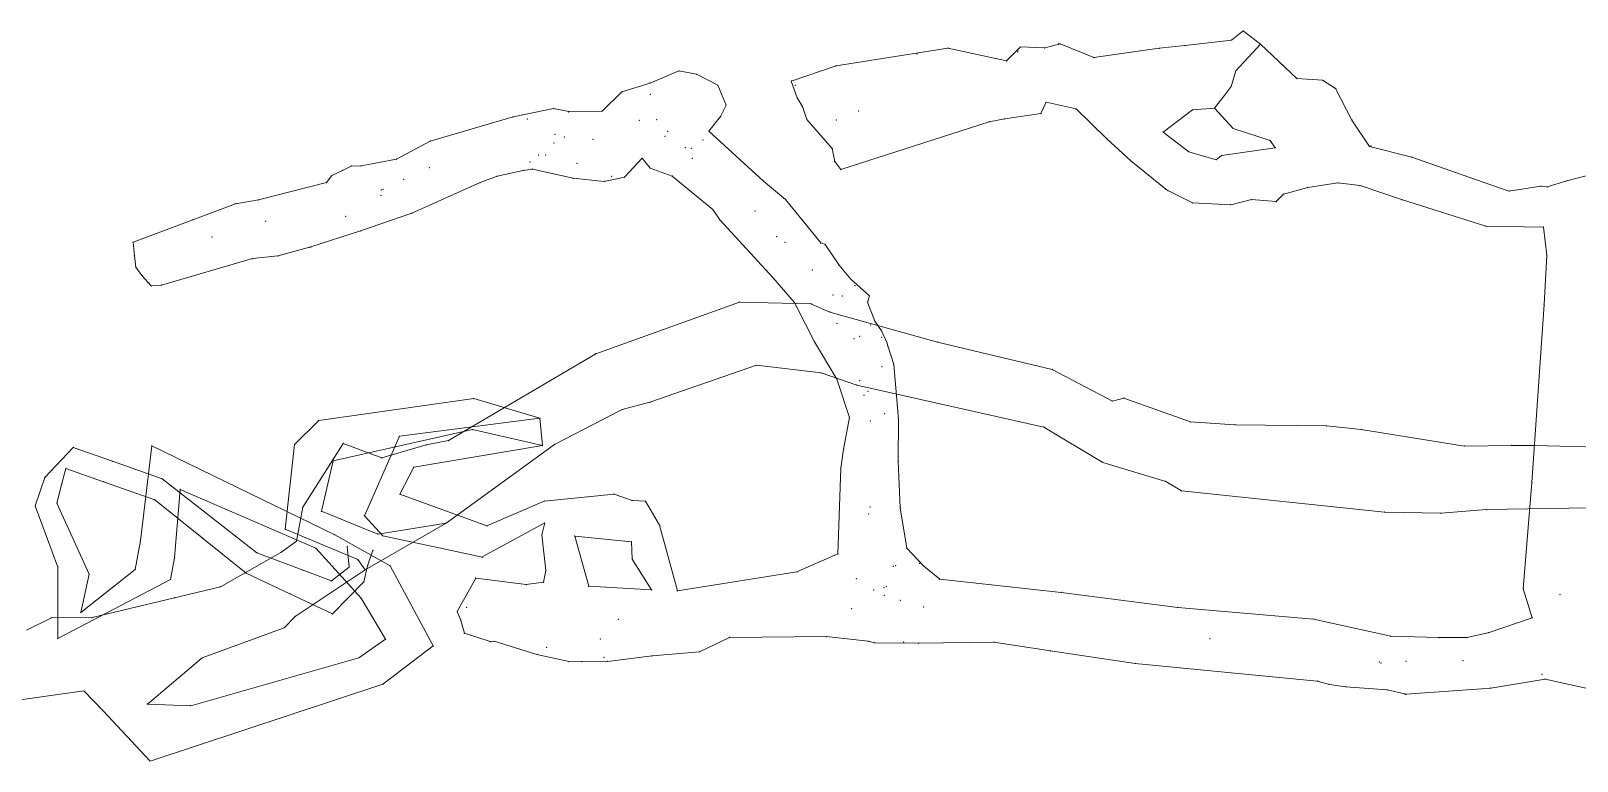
# Model space of a CAD drawing. Header units: millimetres. Extents: x 516689 to 517365, y 4400055 to 4400539.
# Drawn here: x 516768.2 to 516847.4, y 4400473.7 to 4400511 of the extents above; entities that cross this region are included whole.
import ezdxf

# ---------------------------------------------------------------- set-up
doc = ezdxf.new("R2010")
doc.units = ezdxf.units.MM
for name, color, linetype, lineweight in [('415', 172, 'Continuous', 0), ('BATI_2PN', 40, 'Continuous', 0), ('FERE_SN', 3, 'Continuous', 0), ('GAL_370', 18, 'Continuous', 0)]:
    doc.layers.add(name, color=color, linetype=linetype, lineweight=lineweight)

msp = doc.modelspace()

# ---------------------------------------------------------------- linework, layer by layer
at = {"layer": '415', "lineweight": 0}
for p, q in [((516797.146, 4400494.502, 415.7), (516804.498, 4400497.148, 415.7)), ((516804.498, 4400497.148, 415.7), (516808.154, 4400497.057, 415.7)), ((516808.154, 4400497.057, 415.7), (516809.129, 4400496.634, 415.7)), ((516809.129, 4400496.634, 415.7), (516814.639, 4400495.101, 415.7)), ((516814.639, 4400495.101, 415.7), (516820.507, 4400493.702, 415.6)), ((516789.61, 4400490.061, 416), (516797.146, 4400494.502, 415.7)), ((516805.363, 4400493.91, 415.7), (516799.915, 4400492.024, 415.7)), ((516808.676, 4400493.525, 415.7), (516805.363, 4400493.91, 415.7)), ((516810.502, 4400492.899, 415.7), (516808.676, 4400493.525, 415.7)), ((516820.507, 4400493.702, 415.6), (516823.585, 4400492.08, 415.6)), ((516820.081, 4400490.751, 415.6), (516810.502, 4400492.899, 415.7)), ((516798.499, 4400491.65, 415.7), (516795.038, 4400489.868, 415.7)), ((516799.915, 4400492.024, 415.7), (516798.499, 4400491.65, 415.7)), ((516823.585, 4400492.08, 415.6), (516824.176, 4400492.237, 415.6)), ((516824.176, 4400492.237, 415.6), (516827.578, 4400491.011, 415.6)), ((516823.092, 4400488.944, 415.6), (516820.081, 4400490.751, 415.6)), ((516827.578, 4400491.011, 415.6), (516829.861, 4400490.869, 415.6)), ((516829.861, 4400490.869, 415.6), (516834.561, 4400490.811, 415.6)), ((516834.561, 4400490.811, 415.6), (516836.319, 4400490.631, 415.6)), ((516788.462, 4400489.836, 416), (516789.61, 4400490.061, 416)), ((516836.319, 4400490.631, 415.6), (516841.602, 4400489.775, 415.6)), ((516782.145, 4400486.653, 416), (516784.218, 4400489.913, 416)), ((516784.218, 4400489.913, 416), (516786.193, 4400489.173, 416)), ((516786.193, 4400489.173, 416), (516788.462, 4400489.836, 416)), ((516795.038, 4400489.868, 415.7), (516789.485, 4400485.837, 416)), ((516841.602, 4400489.775, 415.6), (516844.013, 4400489.811, 415.6)), ((516844.013, 4400489.811, 415.6), (516845.199, 4400489.81, 415.6)), ((516845.199, 4400489.81, 415.6), (516853.851, 4400489.575, 415.4)), ((516826.319, 4400487.972, 415.6), (516823.092, 4400488.944, 415.6)), ((516827.115, 4400487.481, 415.6), (516826.319, 4400487.972, 415.6)), ((516837.512, 4400486.405, 415.6), (516827.115, 4400487.481, 415.6)), ((516781.823, 4400484.91, 416), (516782.145, 4400486.653, 416)), ((516840.409, 4400486.34, 415.6), (516837.512, 4400486.405, 415.6)), ((516842.729, 4400486.529, 415.6), (516840.409, 4400486.34, 415.6)), ((516850.954, 4400486.68, 415.4), (516842.729, 4400486.529, 415.6)), ((516789.485, 4400485.837, 416), (516785.338, 4400483.446, 416)), ((516781.028, 4400484.34, 416), (516781.823, 4400484.91, 416)), ((516777.933, 4400482.583, 416), (516781.028, 4400484.34, 416)), ((516785.338, 4400483.446, 416), (516781.76, 4400481.065, 416)), ((516771.369, 4400481.002, 416), (516775.588, 4400482.018, 416)), ((516775.588, 4400482.018, 416), (516777.933, 4400482.583, 416)), ((516769.287, 4400480.997, 416), (516768.012, 4400480.356, 416.3)), ((516769.287, 4400480.997, 416), (516771.369, 4400481.002, 416)), ((516781.204, 4400480.488, 416), (516776.998, 4400478.938, 416)), ((516781.76, 4400481.065, 416), (516781.204, 4400480.488, 416)), ((516767.207, 4400476.729, 416.3), (516770.944, 4400477.256, 416))]:
    msp.add_line(p, q, dxfattribs=at)
for p in [(516804.498, 4400497.148, 415.7), (516808.154, 4400497.057, 415.7), (516809.129, 4400496.634, 415.7), (516814.639, 4400495.101, 415.7), (516797.146, 4400494.502, 415.7), (516805.363, 4400493.91, 415.7), (516808.676, 4400493.525, 415.7), (516820.507, 4400493.702, 415.6), (516810.502, 4400492.899, 415.7), (516798.499, 4400491.65, 415.7), (516799.915, 4400492.024, 415.7), (516823.585, 4400492.08, 415.6), (516824.176, 4400492.237, 415.6), (516820.081, 4400490.751, 415.6), (516827.578, 4400491.011, 415.6), (516829.861, 4400490.869, 415.6), (516834.561, 4400490.811, 415.6), (516789.61, 4400490.061, 416), (516836.319, 4400490.631, 415.6), (516784.218, 4400489.913, 416), (516786.193, 4400489.173, 416), (516788.462, 4400489.836, 416), (516795.038, 4400489.868, 415.7), (516841.602, 4400489.775, 415.6), (516844.013, 4400489.811, 415.6), (516845.199, 4400489.81, 415.6), (516823.092, 4400488.944, 415.6), (516826.319, 4400487.972, 415.6), (516827.115, 4400487.481, 415.6), (516782.145, 4400486.653, 416), (516837.512, 4400486.405, 415.6), (516840.409, 4400486.34, 415.6), (516842.729, 4400486.529, 415.6), (516789.485, 4400485.837, 416), (516781.823, 4400484.91, 416), (516781.028, 4400484.34, 416), (516785.338, 4400483.446, 416), (516775.588, 4400482.018, 416), (516777.933, 4400482.583, 416), (516769.287, 4400480.997, 416), (516771.369, 4400481.002, 416), (516781.204, 4400480.488, 416), (516781.76, 4400481.065, 416), (516776.998, 4400478.938, 416), (516770.944, 4400477.256, 416)]:
    msp.add_point(p, dxfattribs=at)
at = {"layer": 'BATI_2PN', "lineweight": 0}
for p, q in [((516827.305, 4400510.264, 378), (516829.682, 4400510.553, 378)), ((516829.682, 4400510.553, 378), (516830.287, 4400511.017, 378)), ((516830.287, 4400511.017, 378), (516831.161, 4400510.345, 378)), ((516809.45, 4400509.232, 378), (516815.167, 4400510.139, 378)), ((516815.167, 4400510.139, 378), (516818.169, 4400509.482, 378)), ((516818.169, 4400509.482, 378), (516818.879, 4400510.199, 378)), ((516818.879, 4400510.199, 378), (516820.126, 4400510.146, 378)), ((516820.126, 4400510.146, 378), (516820.911, 4400510.353, 378)), ((516820.911, 4400510.353, 378), (516822.644, 4400509.657, 378)), ((516822.644, 4400509.657, 378), (516825.983, 4400510.135, 378)), ((516825.983, 4400510.135, 378), (516827.305, 4400510.264, 378)), ((516831.161, 4400510.345, 378), (516829.905, 4400508.984, 378)), ((516831.161, 4400510.345, 378), (516833.031, 4400508.583, 378)), ((516807.153, 4400508.449, 378), (516809.45, 4400509.232, 378)), ((516829.905, 4400508.984, 378), (516829.659, 4400508.171, 378)), ((516807.457, 4400507.594, 378), (516807.153, 4400508.449, 378)), ((516829.659, 4400508.171, 378), (516829.301, 4400507.69, 378)), ((516833.031, 4400508.583, 378), (516834.345, 4400508.492, 378)), ((516834.345, 4400508.492, 378), (516835.012, 4400508.073, 378)), ((516807.719, 4400507.148, 378), (516807.457, 4400507.594, 378)), ((516820.19, 4400507.369, 378), (516819.925, 4400506.789, 378)), ((516821.725, 4400507.027, 378), (516820.19, 4400507.369, 378)), ((516829.301, 4400507.69, 378), (516828.807, 4400507.059, 378)), ((516835.012, 4400508.073, 378), (516835.847, 4400506.453, 378)), ((516807.953, 4400506.478, 378), (516807.719, 4400507.148, 378)), ((516819.925, 4400506.789, 378), (516818.081, 4400506.516, 378)), ((516823.309, 4400505.498, 378), (516821.725, 4400507.027, 378)), ((516827.688, 4400506.973, 378), (516826.178, 4400505.84, 378)), ((516828.807, 4400507.059, 378), (516827.688, 4400506.973, 378)), ((516829.763, 4400506.033, 378), (516828.807, 4400507.059, 378)), ((516809.252, 4400505.008, 378), (516807.953, 4400506.478, 378)), ((516817.286, 4400506.373, 378), (516809.696, 4400503.923, 378)), ((516818.081, 4400506.516, 378), (516817.286, 4400506.373, 378)), ((516826.178, 4400505.84, 378), (516827.49, 4400504.835, 378)), ((516831.661, 4400505.41, 378), (516829.763, 4400506.033, 378)), ((516835.847, 4400506.453, 378), (516836.737, 4400505.109, 378)), ((516809.379, 4400504.333, 378), (516809.252, 4400505.008, 378)), ((516824.527, 4400504.372, 378), (516823.309, 4400505.498, 378)), ((516829.172, 4400504.65, 378), (516831.923, 4400505.045, 378)), ((516831.923, 4400505.045, 378), (516831.661, 4400505.41, 378)), ((516836.737, 4400505.109, 378), (516838.917, 4400504.552, 378)), ((516809.696, 4400503.923, 378), (516809.379, 4400504.333, 378)), ((516826.313, 4400502.922, 378), (516824.527, 4400504.372, 378)), ((516827.49, 4400504.835, 378), (516828.904, 4400504.426, 378)), ((516828.904, 4400504.426, 378), (516829.172, 4400504.65, 378)), ((516838.917, 4400504.552, 378), (516843.881, 4400502.826, 378)), ((516846.851, 4400503.353, 378), (516848.229, 4400503.7, 378)), ((516826.432, 4400502.846, 378), (516826.313, 4400502.922, 378)), ((516827.687, 4400502.221, 378), (516826.432, 4400502.846, 378)), ((516832.342, 4400502.669, 378), (516831.971, 4400502.288, 378)), ((516833.581, 4400503.01, 378), (516832.342, 4400502.669, 378)), ((516835.132, 4400503.238, 378), (516833.581, 4400503.01, 378)), ((516836.259, 4400503.105, 378), (516835.132, 4400503.238, 378)), ((516838.389, 4400502.39, 378), (516836.259, 4400503.105, 378)), ((516843.881, 4400502.826, 378), (516845.516, 4400503.079, 378)), ((516845.516, 4400503.079, 378), (516845.846, 4400503.036, 378)), ((516845.846, 4400503.036, 378), (516846.851, 4400503.353, 378)), ((516829.645, 4400502.129, 378), (516827.687, 4400502.221, 378)), ((516830.705, 4400502.388, 378), (516829.645, 4400502.129, 378)), ((516831.971, 4400502.288, 378), (516830.705, 4400502.388, 378)), ((516842.706, 4400501.021, 378), (516838.389, 4400502.39, 378)), ((516845.648, 4400500.982, 378), (516842.706, 4400501.021, 378)), ((516845.814, 4400499.545, 377.644), (516845.648, 4400500.982, 378)), ((516845.677, 4400497.029, 376.056), (516845.814, 4400499.545, 377.644)), ((516845.06, 4400487.923, 374.197), (516845.677, 4400497.029, 376.056)), ((516845.06, 4400487.923, 374.197), (516844.613, 4400482.484, 372.37))]:
    msp.add_line(p, q, dxfattribs=at)
for p in [(516829.682, 4400510.553, 378), (516830.287, 4400511.017, 378), (516813.583, 4400509.844, 378), (516815.167, 4400510.139, 378), (516818.742, 4400509.956, 378), (516818.753, 4400510.039, 378), (516818.879, 4400510.199, 378), (516820.126, 4400510.146, 378), (516820.828, 4400510.365, 378), (516820.911, 4400510.353, 378), (516825.983, 4400510.135, 378), (516827.305, 4400510.264, 378), (516831.161, 4400510.345, 378), (516809.45, 4400509.232, 378), (516818.169, 4400509.482, 378), (516822.644, 4400509.657, 378), (516829.905, 4400508.984, 378), (516807.153, 4400508.449, 378), (516807.355, 4400508.235, 378), (516829.659, 4400508.171, 378), (516833.031, 4400508.583, 378), (516834.345, 4400508.492, 378), (516807.457, 4400507.594, 378), (516820.19, 4400507.369, 378), (516829.301, 4400507.69, 378), (516835.012, 4400508.073, 378), (516807.719, 4400507.148, 378), (516810.593, 4400506.926, 378), (516819.925, 4400506.789, 378), (516821.725, 4400507.027, 378), (516827.688, 4400506.973, 378), (516828.807, 4400507.059, 378), (516807.953, 4400506.478, 378), (516809.465, 4400506.465, 378), (516817.286, 4400506.373, 378), (516818.081, 4400506.516, 378), (516826.178, 4400505.84, 378), (516829.763, 4400506.033, 378), (516835.847, 4400506.453, 378), (516809.252, 4400505.008, 378), (516823.309, 4400505.498, 378), (516831.661, 4400505.41, 378), (516831.923, 4400505.045, 378), (516836.737, 4400505.109, 378), (516836.826, 4400505.125, 378), (516809.379, 4400504.333, 378), (516824.527, 4400504.372, 378), (516827.49, 4400504.835, 378), (516828.904, 4400504.426, 378), (516829.172, 4400504.65, 378), (516838.917, 4400504.552, 378), (516809.696, 4400503.923, 378), (516826.313, 4400502.922, 378), (516826.432, 4400502.846, 378), (516832.342, 4400502.669, 378), (516833.581, 4400503.01, 378), (516835.132, 4400503.238, 378), (516836.259, 4400503.105, 378), (516843.881, 4400502.826, 378), (516845.516, 4400503.079, 378), (516845.846, 4400503.036, 378), (516846.851, 4400503.353, 378), (516827.687, 4400502.221, 378), (516829.645, 4400502.129, 378), (516830.705, 4400502.388, 378), (516831.971, 4400502.288, 378), (516838.389, 4400502.39, 378), (516842.706, 4400501.021, 378), (516845.648, 4400500.982, 378), (516845.814, 4400499.545, 377.644), (516845.677, 4400497.029, 376.056), (516845.06, 4400487.923, 374.197)]:
    msp.add_point(p, dxfattribs=at)
at = {"layer": 'FERE_SN', "lineweight": 0}
for p, q in [((516790.903, 4400492.213, 398.25), (516782.964, 4400491.094, 406)), ((516794.287, 4400491.201, 396.3), (516790.903, 4400492.213, 398.25)), ((516782.964, 4400491.094, 406), (516781.73, 4400489.859, 406)), ((516787.096, 4400490.282, 390.6), (516794.287, 4400491.201, 396.3)), ((516794.417, 4400489.807, 396.3), (516794.287, 4400491.201, 396.3)), ((516783.709, 4400489.032, 406), (516790.836, 4400490.625, 398.25)), ((516785.305, 4400486.219, 388.3), (516787.096, 4400490.282, 390.6)), ((516790.836, 4400490.625, 398.25), (516794.417, 4400489.807, 396.3)), ((516768.945, 4400488.176, 472), (516770.406, 4400489.711, 475)), ((516770.406, 4400489.711, 475), (516772.409, 4400489.005, 480)), ((516773.837, 4400484.938, 455), (516774.42, 4400489.79, 452.33)), ((516783.785, 4400485.244, 442.8), (516774.42, 4400489.79, 452.33)), ((516781.73, 4400489.859, 406), (516781.255, 4400485.525, 411.52)), ((516794.417, 4400489.807, 396.3), (516787.832, 4400488.698, 390.6)), ((516769.825, 4400487.858, 472), (516770.027, 4400488.636, 475)), ((516770.027, 4400488.636, 475), (516771.959, 4400487.955, 480)), ((516772.409, 4400489.005, 480), (516774.951, 4400488.108, 485)), ((516783.1, 4400486.445, 411.52), (516783.709, 4400489.032, 406)), ((516787.832, 4400488.698, 390.6), (516787.125, 4400487.311, 388.3)), ((516768.46, 4400486.726, 468), (516768.945, 4400488.176, 472)), ((516769.565, 4400486.854, 468), (516769.825, 4400487.858, 472)), ((516771.959, 4400487.955, 480), (516774.572, 4400487.033, 485)), ((516774.951, 4400488.108, 485), (516777.833, 4400485.855, 490)), ((516775.874, 4400487.562, 452.33), (516775.588, 4400484.059, 455)), ((516782.817, 4400484.553, 442.8), (516775.874, 4400487.562, 452.33)), ((516771.211, 4400483.23, 466), (516769.565, 4400486.854, 468)), ((516774.572, 4400487.033, 485), (516777.004, 4400485.086, 490)), ((516791.573, 4400485.691, 383.18), (516787.125, 4400487.311, 388.3)), ((516791.573, 4400485.691, 383.18), (516794.506, 4400486.966, 380.082)), ((516794.506, 4400486.966, 380.082), (516798.082, 4400487.322, 380.217)), ((516798.082, 4400487.322, 380.217), (516799.004, 4400486.995, 379.604)), ((516799.004, 4400486.995, 379.604), (516799.682, 4400486.955, 378.712)), ((516799.682, 4400486.955, 378.712), (516800.408, 4400485.73, 377.345)), ((516769.619, 4400483.587, 466), (516768.46, 4400486.726, 468)), ((516785.983, 4400485.273, 415), (516783.1, 4400486.445, 411.52)), ((516786.247, 4400485.181, 388.3), (516785.305, 4400486.219, 388.3)), ((516777.833, 4400485.855, 490), (516779.799, 4400484.318, 493)), ((516781.255, 4400485.525, 411.52), (516784.965, 4400483.975, 415)), ((516786.619, 4400483.654, 440), (516783.785, 4400485.244, 442.8)), ((516785.983, 4400485.273, 415), (516789.485, 4400485.837, 416)), ((516791.349, 4400484.096, 383.18), (516786.247, 4400485.181, 388.3)), ((516794.53, 4400485.849, 378.606), (516791.369, 4400484.131, 383.582)), ((516794.391, 4400485.244, 377.886), (516794.53, 4400485.849, 378.606)), ((516794.597, 4400483.418, 376.337), (516794.391, 4400485.244, 377.886)), ((516773.575, 4400483.468, 457), (516773.837, 4400484.938, 455)), ((516777.004, 4400485.086, 490), (516779.26, 4400483.28, 493)), ((516785.132, 4400481.996, 440), (516782.817, 4400484.553, 442.8)), ((516784.517, 4400483.578, 501), (516784.424, 4400484.644, 502)), ((516785.464, 4400483.661, 502), (516785.739, 4400484.454, 502)), ((516798.969, 4400484.883, 378.151), (516796.07, 4400485.171, 377.625)), ((516796.787, 4400482.609, 372.5), (516796.07, 4400485.171, 377.625)), ((516799.016, 4400484.002, 376.517), (516798.969, 4400484.883, 378.151)), ((516775.588, 4400484.059, 455), (516775.384, 4400482.961, 457)), ((516779.799, 4400484.318, 493), (516782.123, 4400483.442, 496)), ((516784.965, 4400483.975, 415), (516785.338, 4400483.446, 416)), ((516785.279, 4400482.827, 501), (516785.464, 4400483.661, 502)), ((516788.831, 4400479.552, 436.13), (516786.619, 4400483.654, 440)), ((516769.613, 4400479.937, 461), (516769.619, 4400483.587, 466)), ((516775.384, 4400482.961, 457), (516769.613, 4400479.937, 461)), ((516770.788, 4400481.268, 461), (516773.575, 4400483.468, 457)), ((516771.211, 4400483.23, 466), (516770.788, 4400481.268, 461)), ((516779.26, 4400483.28, 493), (516781.493, 4400482.225, 496)), ((516782.123, 4400483.442, 496), (516783.618, 4400482.879, 500)), ((516783.618, 4400482.879, 500), (516784.517, 4400483.578, 501)), ((516783.671, 4400481.197, 500), (516785.279, 4400482.827, 501)), ((516793.585, 4400482.693, 372.5), (516794.475, 4400482.814, 372.5)), ((516794.475, 4400482.814, 372.5), (516794.597, 4400483.418, 376.337)), ((516781.493, 4400482.225, 496), (516783.671, 4400481.197, 500)), ((516786.388, 4400479.896, 436.13), (516785.132, 4400481.996, 440)), ((516785.026, 4400478.95, 434), (516786.388, 4400479.896, 436.13)), ((516774.202, 4400476.58, 418), (516776.998, 4400478.938, 416)), ((516776.415, 4400476.497, 421), (516785.026, 4400478.95, 434)), ((516786.25, 4400477.591, 434), (516788.831, 4400479.552, 436.13)), ((516786.25, 4400477.591, 434), (516774.334, 4400473.665, 421)), ((516771.937, 4400476.232, 418), (516770.944, 4400477.256, 416)), ((516774.202, 4400476.58, 418), (516776.415, 4400476.497, 421)), ((516774.334, 4400473.665, 421), (516771.937, 4400476.232, 418))]:
    msp.add_line(p, q, dxfattribs=at)
for p in [(516790.903, 4400492.213, 398.25), (516782.964, 4400491.094, 406), (516794.287, 4400491.201, 396.3), (516787.096, 4400490.282, 390.6), (516790.836, 4400490.625, 398.25), (516770.406, 4400489.711, 475), (516774.42, 4400489.79, 452.33), (516781.73, 4400489.859, 406), (516794.417, 4400489.807, 396.3), (516770.027, 4400488.636, 475), (516772.409, 4400489.005, 480), (516783.709, 4400489.032, 406), (516787.832, 4400488.698, 390.6), (516768.945, 4400488.176, 472), (516769.825, 4400487.858, 472), (516771.959, 4400487.955, 480), (516774.951, 4400488.108, 485), (516775.874, 4400487.562, 452.33), (516769.565, 4400486.854, 468), (516774.572, 4400487.033, 485), (516787.125, 4400487.311, 388.3), (516794.506, 4400486.966, 380.082), (516798.082, 4400487.322, 380.217), (516799.004, 4400486.995, 379.604), (516799.682, 4400486.955, 378.712), (516768.46, 4400486.726, 468), (516783.1, 4400486.445, 411.52), (516785.305, 4400486.219, 388.3), (516777.833, 4400485.855, 490), (516781.255, 4400485.525, 411.52), (516783.785, 4400485.244, 442.8), (516785.983, 4400485.273, 415), (516786.247, 4400485.181, 388.3), (516791.573, 4400485.691, 383.18), (516794.391, 4400485.244, 377.886), (516794.53, 4400485.849, 378.606), (516800.408, 4400485.73, 377.345), (516773.837, 4400484.938, 455), (516777.004, 4400485.086, 490), (516782.817, 4400484.553, 442.8), (516784.424, 4400484.644, 502), (516785.739, 4400484.454, 502), (516796.07, 4400485.171, 377.625), (516798.969, 4400484.883, 378.151), (516775.588, 4400484.059, 455), (516779.799, 4400484.318, 493), (516784.965, 4400483.975, 415), (516785.464, 4400483.661, 502), (516786.619, 4400483.654, 440), (516791.349, 4400484.096, 383.18), (516799.016, 4400484.002, 376.517), (516769.619, 4400483.587, 466), (516771.211, 4400483.23, 466), (516773.575, 4400483.468, 457), (516775.384, 4400482.961, 457), (516779.26, 4400483.28, 493), (516782.123, 4400483.442, 496), (516783.618, 4400482.879, 500), (516784.517, 4400483.578, 501), (516785.279, 4400482.827, 501), (516794.597, 4400483.418, 376.337), (516781.493, 4400482.225, 496), (516770.788, 4400481.268, 461), (516785.132, 4400481.996, 440), (516783.671, 4400481.197, 500), (516769.613, 4400479.937, 461), (516786.388, 4400479.896, 436.13), (516785.026, 4400478.95, 434), (516788.831, 4400479.552, 436.13), (516786.25, 4400477.591, 434), (516774.202, 4400476.58, 418), (516776.415, 4400476.497, 421), (516771.937, 4400476.232, 418), (516774.334, 4400473.665, 421)]:
    msp.add_point(p, dxfattribs=at)
at = {"layer": 'GAL_370', "lineweight": 0}
for p, q in [((516801.397, 4400508.975, 372.8), (516799.928, 4400508.345, 372.8)), ((516801.397, 4400508.975, 372.8), (516799.928, 4400508.345, 372.8)), ((516802.305, 4400508.798, 372.8), (516801.397, 4400508.975, 372.8)), ((516802.305, 4400508.798, 372.8), (516801.397, 4400508.975, 372.8)), ((516799.928, 4400508.345, 372.8), (516798.485, 4400507.897, 372.8)), ((516799.928, 4400508.345, 372.8), (516798.485, 4400507.897, 372.8)), ((516803.392, 4400508.24, 372.8), (516802.305, 4400508.798, 372.8)), ((516803.392, 4400508.24, 372.8), (516802.305, 4400508.798, 372.8)), ((516803.811, 4400507.221, 372.8), (516803.392, 4400508.24, 372.8)), ((516803.811, 4400507.221, 372.8), (516803.392, 4400508.24, 372.8)), ((516798.485, 4400507.897, 372.8), (516797.465, 4400506.915, 372.8)), ((516798.485, 4400507.897, 372.8), (516797.465, 4400506.915, 372.8)), ((516792.91, 4400506.617, 372.8), (516788.675, 4400505.385, 373.1)), ((516792.91, 4400506.617, 372.8), (516788.675, 4400505.385, 373.1)), ((516794.988, 4400507.042, 372.8), (516792.91, 4400506.617, 372.8)), ((516794.988, 4400507.042, 372.8), (516792.91, 4400506.617, 372.8)), ((516795.763, 4400506.892, 372.8), (516794.988, 4400507.042, 372.8)), ((516795.763, 4400506.892, 372.8), (516794.988, 4400507.042, 372.8)), ((516797.465, 4400506.915, 372.8), (516795.763, 4400506.892, 372.8)), ((516797.465, 4400506.915, 372.8), (516795.763, 4400506.892, 372.8)), ((516802.934, 4400505.892, 372.8), (516803.535, 4400506.634, 372.8)), ((516802.934, 4400505.892, 372.8), (516803.535, 4400506.634, 372.8)), ((516803.535, 4400506.634, 372.8), (516803.811, 4400507.221, 372.8)), ((516803.535, 4400506.634, 372.8), (516803.811, 4400507.221, 372.8)), ((516805.738, 4400503.336, 372.8), (516802.934, 4400505.892, 372.8)), ((516805.738, 4400503.336, 372.8), (516802.934, 4400505.892, 372.8)), ((516788.675, 4400505.385, 373.1), (516786.938, 4400504.45, 373.1)), ((516788.675, 4400505.385, 373.1), (516786.938, 4400504.45, 373.1)), ((516786.938, 4400504.45, 373.1), (516785.138, 4400504.114, 373.1)), ((516786.938, 4400504.45, 373.1), (516785.138, 4400504.114, 373.1)), ((516798.612, 4400503.533, 372.8), (516799.517, 4400504.503, 372.8)), ((516798.612, 4400503.533, 372.8), (516799.517, 4400504.503, 372.8)), ((516799.517, 4400504.503, 372.8), (516799.921, 4400503.998, 372.8)), ((516799.517, 4400504.503, 372.8), (516799.921, 4400503.998, 372.8)), ((516783.629, 4400503.62, 373.1), (516783.357, 4400503.258, 373.1)), ((516783.629, 4400503.62, 373.1), (516783.357, 4400503.258, 373.1)), ((516784.183, 4400503.882, 373.1), (516783.629, 4400503.62, 373.1)), ((516784.183, 4400503.882, 373.1), (516783.629, 4400503.62, 373.1)), ((516784.628, 4400504.1, 373.1), (516784.183, 4400503.882, 373.1)), ((516784.628, 4400504.1, 373.1), (516784.183, 4400503.882, 373.1)), ((516785.138, 4400504.114, 373.1), (516784.628, 4400504.1, 373.1)), ((516785.138, 4400504.114, 373.1), (516784.628, 4400504.1, 373.1)), ((516791.226, 4400503.256, 373.1), (516792.093, 4400503.579, 373.1)), ((516791.226, 4400503.256, 373.1), (516792.093, 4400503.579, 373.1)), ((516792.093, 4400503.579, 373.1), (516793.433, 4400503.877, 372.8)), ((516792.093, 4400503.579, 373.1), (516793.433, 4400503.877, 372.8)), ((516793.433, 4400503.877, 372.8), (516793.899, 4400503.946, 372.8)), ((516793.433, 4400503.877, 372.8), (516793.899, 4400503.946, 372.8)), ((516793.899, 4400503.946, 372.8), (516795.988, 4400503.477, 372.8)), ((516793.899, 4400503.946, 372.8), (516795.988, 4400503.477, 372.8)), ((516795.988, 4400503.477, 372.8), (516797.576, 4400503.316, 372.8)), ((516795.988, 4400503.477, 372.8), (516797.576, 4400503.316, 372.8)), ((516797.576, 4400503.316, 372.8), (516798.612, 4400503.533, 372.8)), ((516797.576, 4400503.316, 372.8), (516798.612, 4400503.533, 372.8)), ((516799.921, 4400503.998, 372.8), (516801.061, 4400503.595, 372.8)), ((516799.921, 4400503.998, 372.8), (516801.061, 4400503.595, 372.8)), ((516801.061, 4400503.595, 372.8), (516803.132, 4400501.884, 372.8)), ((516801.061, 4400503.595, 372.8), (516803.132, 4400501.884, 372.8)), ((516783.357, 4400503.258, 373.1), (516779.883, 4400502.376, 373.1)), ((516783.357, 4400503.258, 373.1), (516779.883, 4400502.376, 373.1)), ((516787.723, 4400501.692, 373.1), (516791.226, 4400503.256, 373.1)), ((516787.723, 4400501.692, 373.1), (516791.226, 4400503.256, 373.1)), ((516806.86, 4400502.389, 372.8), (516805.738, 4400503.336, 372.8)), ((516806.86, 4400502.389, 372.8), (516805.738, 4400503.336, 372.8)), ((516778.702, 4400502.174, 373.1), (516776.53, 4400501.354, 373.1)), ((516778.702, 4400502.174, 373.1), (516776.53, 4400501.354, 373.1)), ((516779.883, 4400502.376, 373.1), (516778.702, 4400502.174, 373.1)), ((516779.883, 4400502.376, 373.1), (516778.702, 4400502.174, 373.1)), ((516803.132, 4400501.884, 372.8), (516803.488, 4400501.352, 372.8)), ((516803.132, 4400501.884, 372.8), (516803.488, 4400501.352, 372.8)), ((516808.661, 4400500.176, 372.5), (516806.86, 4400502.389, 372.8)), ((516808.661, 4400500.176, 372.5), (516806.86, 4400502.389, 372.8)), ((516776.53, 4400501.354, 373.1), (516773.463, 4400500.21, 373.1)), ((516776.53, 4400501.354, 373.1), (516773.463, 4400500.21, 373.1)), ((516785.108, 4400500.785, 373.1), (516787.723, 4400501.692, 373.1)), ((516785.108, 4400500.785, 373.1), (516787.723, 4400501.692, 373.1)), ((516803.488, 4400501.352, 372.8), (516806.202, 4400498.404, 372.5)), ((516803.488, 4400501.352, 372.8), (516806.202, 4400498.404, 372.5)), ((516782.57, 4400499.966, 373.1), (516785.108, 4400500.785, 373.1)), ((516782.57, 4400499.966, 373.1), (516785.108, 4400500.785, 373.1)), ((516773.463, 4400500.21, 373.1), (516773.53, 4400499.537, 373.1)), ((516773.463, 4400500.21, 373.1), (516773.53, 4400499.537, 373.1)), ((516773.53, 4400499.537, 373.1), (516773.6, 4400498.936, 373.1)), ((516773.53, 4400499.537, 373.1), (516773.6, 4400498.936, 373.1)), ((516779.577, 4400499.372, 373.1), (516780.886, 4400499.507, 373.1)), ((516779.577, 4400499.372, 373.1), (516780.886, 4400499.507, 373.1)), ((516780.886, 4400499.507, 373.1), (516782.57, 4400499.966, 373.1)), ((516780.886, 4400499.507, 373.1), (516782.57, 4400499.966, 373.1)), ((516808.878, 4400500.094, 372.5), (516808.661, 4400500.176, 372.5)), ((516808.878, 4400500.094, 372.5), (516808.661, 4400500.176, 372.5)), ((516809.601, 4400499.027, 372.5), (516808.878, 4400500.094, 372.5)), ((516809.601, 4400499.027, 372.5), (516808.878, 4400500.094, 372.5)), ((516773.6, 4400498.936, 373.1), (516773.917, 4400498.508, 373.1)), ((516773.6, 4400498.936, 373.1), (516773.917, 4400498.508, 373.1)), ((516774.92, 4400498.012, 373.1), (516779.577, 4400499.372, 373.1)), ((516774.92, 4400498.012, 373.1), (516779.577, 4400499.372, 373.1)), ((516810.199, 4400498.318, 372.5), (516809.601, 4400499.027, 372.5)), ((516810.199, 4400498.318, 372.5), (516809.601, 4400499.027, 372.5)), ((516773.917, 4400498.508, 373.1), (516774.218, 4400498.157, 373.1)), ((516773.917, 4400498.508, 373.1), (516774.218, 4400498.157, 373.1)), ((516774.218, 4400498.157, 373.1), (516774.398, 4400497.969, 373.1)), ((516774.218, 4400498.157, 373.1), (516774.398, 4400497.969, 373.1)), ((516774.398, 4400497.969, 373.1), (516774.92, 4400498.012, 373.1)), ((516774.398, 4400497.969, 373.1), (516774.92, 4400498.012, 373.1)), ((516806.202, 4400498.404, 372.5), (516807.3, 4400497.138, 372.5)), ((516806.202, 4400498.404, 372.5), (516807.3, 4400497.138, 372.5)), ((516811.15, 4400497.472, 372.5), (516810.199, 4400498.318, 372.5)), ((516811.15, 4400497.472, 372.5), (516810.199, 4400498.318, 372.5)), ((516807.3, 4400497.138, 372.5), (516807.417, 4400496.923, 372.5)), ((516807.3, 4400497.138, 372.5), (516807.417, 4400496.923, 372.5)), ((516811.06, 4400497.142, 372.5), (516811.15, 4400497.472, 372.5)), ((516811.06, 4400497.142, 372.5), (516811.15, 4400497.472, 372.5)), ((516811.427, 4400496.177, 372.5), (516811.06, 4400497.142, 372.5)), ((516811.427, 4400496.177, 372.5), (516811.06, 4400497.142, 372.5)), ((516807.417, 4400496.923, 372.5), (516808.339, 4400495.114, 372.5)), ((516807.417, 4400496.923, 372.5), (516808.339, 4400495.114, 372.5)), ((516811.776, 4400495.669, 372.5), (516811.427, 4400496.177, 372.5)), ((516811.776, 4400495.669, 372.5), (516811.427, 4400496.177, 372.5)), ((516812.043, 4400495.071, 372.5), (516811.776, 4400495.669, 372.5)), ((516812.043, 4400495.071, 372.5), (516811.776, 4400495.669, 372.5)), ((516808.339, 4400495.114, 372.5), (516809.486, 4400493.208, 372.5)), ((516808.339, 4400495.114, 372.5), (516809.486, 4400493.208, 372.5)), ((516812.107, 4400494.864, 372.5), (516812.043, 4400495.071, 372.5)), ((516812.107, 4400494.864, 372.5), (516812.043, 4400495.071, 372.5)), ((516812.392, 4400493.947, 372.5), (516812.107, 4400494.864, 372.5)), ((516812.392, 4400493.947, 372.5), (516812.107, 4400494.864, 372.5)), ((516812.609, 4400491.552, 372.5), (516812.392, 4400493.947, 372.5)), ((516812.609, 4400491.552, 372.5), (516812.392, 4400493.947, 372.5)), ((516809.486, 4400493.208, 372.5), (516810.124, 4400491.233, 372.5)), ((516809.486, 4400493.208, 372.5), (516810.124, 4400491.233, 372.5)), ((516812.632, 4400491.125, 372.5), (516812.609, 4400491.552, 372.5)), ((516812.632, 4400491.125, 372.5), (516812.609, 4400491.552, 372.5)), ((516810.124, 4400491.233, 372.5), (516809.828, 4400489.621, 372.5)), ((516810.124, 4400491.233, 372.5), (516809.828, 4400489.621, 372.5)), ((516812.63, 4400489.003, 372.5), (516812.632, 4400491.125, 372.5)), ((516812.63, 4400489.003, 372.5), (516812.632, 4400491.125, 372.5)), ((516809.828, 4400489.621, 372.5), (516809.682, 4400488.655, 372.5)), ((516809.828, 4400489.621, 372.5), (516809.682, 4400488.655, 372.5)), ((516809.682, 4400488.655, 372.5), (516809.535, 4400484.266, 372.3)), ((516809.682, 4400488.655, 372.5), (516809.535, 4400484.266, 372.3)), ((516812.73, 4400486.623, 372.5), (516812.63, 4400489.003, 372.5)), ((516812.73, 4400486.623, 372.5), (516812.63, 4400489.003, 372.5)), ((516813.058, 4400484.555, 372.3), (516812.73, 4400486.623, 372.5)), ((516813.058, 4400484.555, 372.3), (516812.73, 4400486.623, 372.5)), ((516801.324, 4400482.366, 372.5), (516800.408, 4400485.73, 377.345)), ((516813.934, 4400483.636, 372.3), (516813.058, 4400484.555, 372.3)), ((516813.934, 4400483.636, 372.3), (516813.058, 4400484.555, 372.3)), ((516800.006, 4400482.417, 372.5), (516799.016, 4400484.002, 376.517)), ((516809.535, 4400484.266, 372.3), (516807.442, 4400483.338, 372.3)), ((516809.535, 4400484.266, 372.3), (516807.442, 4400483.338, 372.3)), ((516814.746, 4400482.966, 372.3), (516813.934, 4400483.636, 372.3)), ((516814.746, 4400482.966, 372.3), (516813.934, 4400483.636, 372.3)), ((516791.005, 4400483.026, 372.5), (516790.055, 4400481.324, 372.5)), ((516791.005, 4400483.026, 372.5), (516790.055, 4400481.324, 372.5)), ((516793.585, 4400482.693, 372.5), (516791.005, 4400483.026, 372.5)), ((516793.585, 4400482.693, 372.5), (516791.005, 4400483.026, 372.5)), ((516807.442, 4400483.338, 372.3), (516801.324, 4400482.366, 372.5)), ((516820.971, 4400482.293, 372.3), (516814.746, 4400482.966, 372.3)), ((516820.971, 4400482.293, 372.3), (516814.746, 4400482.966, 372.3)), ((516800.006, 4400482.417, 372.5), (516796.787, 4400482.609, 372.5)), ((516826.931, 4400481.522, 372.3), (516820.971, 4400482.293, 372.3)), ((516826.931, 4400481.522, 372.3), (516820.971, 4400482.293, 372.3)), ((516844.613, 4400482.484, 372.37), (516845.074, 4400480.996, 372.37)), ((516844.613, 4400482.484, 372.37), (516845.074, 4400480.996, 372.37)), ((516790.055, 4400481.324, 372.5), (516790.227, 4400480.909, 372.5)), ((516790.055, 4400481.324, 372.5), (516790.227, 4400480.909, 372.5)), ((516833.885, 4400480.929, 372.3), (516826.931, 4400481.522, 372.3)), ((516833.885, 4400480.929, 372.3), (516826.931, 4400481.522, 372.3)), ((516790.227, 4400480.909, 372.5), (516790.419, 4400480.203, 372.5)), ((516790.227, 4400480.909, 372.5), (516790.419, 4400480.203, 372.5)), ((516837.832, 4400480.048, 372.3), (516833.885, 4400480.929, 372.3)), ((516837.832, 4400480.048, 372.3), (516833.885, 4400480.929, 372.3)), ((516845.074, 4400480.996, 372.37), (516842.825, 4400480.226, 372.3)), ((516845.074, 4400480.996, 372.37), (516842.825, 4400480.226, 372.3)), ((516790.419, 4400480.203, 372.5), (516791.746, 4400479.778, 372.5)), ((516790.419, 4400480.203, 372.5), (516791.746, 4400479.778, 372.5)), ((516791.746, 4400479.778, 372.5), (516791.939, 4400479.798, 372.5)), ((516791.746, 4400479.778, 372.5), (516791.939, 4400479.798, 372.5)), ((516791.939, 4400479.798, 372.5), (516794.136, 4400479.119, 372.5)), ((516791.939, 4400479.798, 372.5), (516794.136, 4400479.119, 372.5)), ((516802.458, 4400479.258, 372.5), (516803.99, 4400479.989, 372.5)), ((516802.458, 4400479.258, 372.5), (516803.99, 4400479.989, 372.5)), ((516803.99, 4400479.989, 372.5), (516808.938, 4400480.032, 372.3)), ((516803.99, 4400479.989, 372.5), (516808.938, 4400480.032, 372.3)), ((516808.938, 4400480.032, 372.3), (516811.087, 4400479.796, 372.3)), ((516808.938, 4400480.032, 372.3), (516811.087, 4400479.796, 372.3)), ((516811.087, 4400479.796, 372.3), (516811.419, 4400479.718, 372.3)), ((516811.087, 4400479.796, 372.3), (516811.419, 4400479.718, 372.3)), ((516811.419, 4400479.718, 372.3), (516813.665, 4400479.69, 372.3)), ((516811.419, 4400479.718, 372.3), (516813.665, 4400479.69, 372.3)), ((516813.665, 4400479.69, 372.3), (516817.525, 4400479.753, 372.3)), ((516813.665, 4400479.69, 372.3), (516817.525, 4400479.753, 372.3)), ((516817.525, 4400479.753, 372.3), (516820.42, 4400479.302, 372.3)), ((516817.525, 4400479.753, 372.3), (516820.42, 4400479.302, 372.3)), ((516840.292, 4400479.98, 372.3), (516837.832, 4400480.048, 372.3)), ((516840.292, 4400479.98, 372.3), (516837.832, 4400480.048, 372.3)), ((516841.735, 4400479.98, 372.3), (516840.292, 4400479.98, 372.3)), ((516841.735, 4400479.98, 372.3), (516840.292, 4400479.98, 372.3)), ((516842.825, 4400480.226, 372.3), (516841.735, 4400479.98, 372.3)), ((516842.825, 4400480.226, 372.3), (516841.735, 4400479.98, 372.3)), ((516794.136, 4400479.119, 372.5), (516795.783, 4400478.752, 372.5)), ((516794.136, 4400479.119, 372.5), (516795.783, 4400478.752, 372.5)), ((516797.738, 4400478.767, 372.5), (516800.03, 4400479.048, 372.5)), ((516797.738, 4400478.767, 372.5), (516800.03, 4400479.048, 372.5)), ((516800.03, 4400479.048, 372.5), (516802.458, 4400479.258, 372.5)), ((516800.03, 4400479.048, 372.5), (516802.458, 4400479.258, 372.5)), ((516820.42, 4400479.302, 372.3), (516824.759, 4400478.657, 372.3)), ((516820.42, 4400479.302, 372.3), (516824.759, 4400478.657, 372.3)), ((516795.783, 4400478.752, 372.5), (516796.415, 4400478.742, 372.5)), ((516795.783, 4400478.752, 372.5), (516796.415, 4400478.742, 372.5)), ((516796.415, 4400478.742, 372.5), (516797.738, 4400478.767, 372.5)), ((516796.415, 4400478.742, 372.5), (516797.738, 4400478.767, 372.5)), ((516824.759, 4400478.657, 372.3), (516834.07, 4400477.757, 372.3)), ((516824.759, 4400478.657, 372.3), (516834.07, 4400477.757, 372.3)), ((516834.07, 4400477.757, 372.3), (516834.692, 4400477.588, 372.3)), ((516834.07, 4400477.757, 372.3), (516834.692, 4400477.588, 372.3)), ((516834.692, 4400477.588, 372.3), (516835.523, 4400477.469, 372.3)), ((516834.692, 4400477.588, 372.3), (516835.523, 4400477.469, 372.3)), ((516835.523, 4400477.469, 372.3), (516837.653, 4400477.307, 372.3)), ((516835.523, 4400477.469, 372.3), (516837.653, 4400477.307, 372.3)), ((516837.653, 4400477.307, 372.3), (516838.62, 4400477.083, 372.3)), ((516837.653, 4400477.307, 372.3), (516838.62, 4400477.083, 372.3)), ((516838.62, 4400477.083, 372.3), (516842.947, 4400477.395, 372.3)), ((516838.62, 4400477.083, 372.3), (516842.947, 4400477.395, 372.3)), ((516842.947, 4400477.395, 372.3), (516845.735, 4400477.857, 372.37)), ((516842.947, 4400477.395, 372.3), (516845.735, 4400477.857, 372.37)), ((516845.735, 4400477.857, 372.37), (516849.146, 4400477.107, 372.37)), ((516845.735, 4400477.857, 372.37), (516849.146, 4400477.107, 372.37))]:
    msp.add_line(p, q, dxfattribs=at)
for p in [(516801.397, 4400508.975, 372.8), (516801.397, 4400508.975, 372.8), (516799.928, 4400508.345, 372.8), (516799.928, 4400508.345, 372.8), (516802.305, 4400508.798, 372.8), (516802.305, 4400508.798, 372.8), (516803.392, 4400508.24, 372.8), (516803.392, 4400508.24, 372.8), (516798.485, 4400507.897, 372.8), (516798.485, 4400507.897, 372.8), (516799.945, 4400507.773, 372.8), (516799.945, 4400507.773, 372.8), (516792.91, 4400506.617, 372.8), (516792.91, 4400506.617, 372.8), (516794.988, 4400507.042, 372.8), (516794.988, 4400507.042, 372.8), (516795.75, 4400506.872, 372.8), (516795.75, 4400506.872, 372.8), (516795.763, 4400506.892, 372.8), (516795.763, 4400506.892, 372.8), (516797.465, 4400506.915, 372.8), (516797.465, 4400506.915, 372.8), (516803.535, 4400506.634, 372.8), (516803.535, 4400506.634, 372.8), (516803.811, 4400507.221, 372.8), (516803.811, 4400507.221, 372.8), (516793.64, 4400506.52, 372.8), (516793.64, 4400506.52, 372.8), (516799.37, 4400506.447, 372.8), (516799.37, 4400506.447, 372.8), (516800.265, 4400506.471, 372.8), (516800.265, 4400506.471, 372.8), (516800.83, 4400505.878, 372.8), (516800.83, 4400505.878, 372.8), (516802.934, 4400505.892, 372.8), (516802.934, 4400505.892, 372.8), (516788.675, 4400505.385, 373.1), (516788.675, 4400505.385, 373.1), (516795.003, 4400505.276, 372.8), (516795.003, 4400505.276, 372.8), (516795.063, 4400505.727, 372.8), (516795.063, 4400505.727, 372.8), (516795.531, 4400505.598, 372.8), (516795.531, 4400505.598, 372.8), (516797.003, 4400505.471, 372.8), (516797.003, 4400505.471, 372.8), (516800.692, 4400505.628, 372.8), (516800.692, 4400505.628, 372.8), (516801.729, 4400505.047, 372.8), (516801.729, 4400505.047, 372.8), (516802.034, 4400505.005, 372.8), (516802.034, 4400505.005, 372.8), (516802.628, 4400505.441, 372.8), (516802.628, 4400505.441, 372.8), (516786.938, 4400504.45, 373.1), (516786.938, 4400504.45, 373.1), (516786.938, 4400504.45, 373.1), (516786.938, 4400504.45, 373.1), (516793.778, 4400504.316, 372.8), (516793.778, 4400504.316, 372.8), (516794.229, 4400504.669, 372.8), (516794.229, 4400504.669, 372.8), (516794.584, 4400504.665, 372.8), (516794.584, 4400504.665, 372.8), (516796.189, 4400504.247, 372.8), (516796.189, 4400504.247, 372.8), (516799.517, 4400504.503, 372.8), (516799.517, 4400504.503, 372.8), (516802.079, 4400504.506, 372.8), (516802.079, 4400504.506, 372.8), (516783.629, 4400503.62, 373.1), (516783.629, 4400503.62, 373.1), (516784.183, 4400503.882, 373.1), (516784.183, 4400503.882, 373.1), (516784.628, 4400504.1, 373.1), (516784.628, 4400504.1, 373.1), (516785.138, 4400504.114, 373.1), (516785.138, 4400504.114, 373.1), (516787.318, 4400503.422, 373.1), (516787.318, 4400503.422, 373.1), (516788.622, 4400504.025, 373.1), (516788.622, 4400504.025, 373.1), (516792.093, 4400503.579, 373.1), (516792.093, 4400503.579, 373.1), (516793.433, 4400503.877, 372.8), (516793.433, 4400503.877, 372.8), (516793.899, 4400503.946, 372.8), (516793.899, 4400503.946, 372.8), (516795.988, 4400503.477, 372.8), (516795.988, 4400503.477, 372.8), (516797.967, 4400503.572, 372.8), (516797.967, 4400503.572, 372.8), (516798.612, 4400503.533, 372.8), (516798.612, 4400503.533, 372.8), (516799.921, 4400503.998, 372.8), (516799.921, 4400503.998, 372.8), (516801.061, 4400503.595, 372.8), (516801.061, 4400503.595, 372.8), (516783.357, 4400503.258, 373.1), (516783.357, 4400503.258, 373.1), (516786.161, 4400502.614, 373.1), (516786.161, 4400502.614, 373.1), (516786.166, 4400502.88, 373.1), (516786.166, 4400502.88, 373.1), (516786.262, 4400502.909, 373.1), (516786.262, 4400502.909, 373.1), (516791.226, 4400503.256, 373.1), (516791.226, 4400503.256, 373.1), (516797.576, 4400503.316, 372.8), (516797.576, 4400503.316, 372.8), (516805.738, 4400503.336, 372.8), (516805.738, 4400503.336, 372.8), (516778.702, 4400502.174, 373.1), (516778.702, 4400502.174, 373.1), (516779.883, 4400502.376, 373.1), (516779.883, 4400502.376, 373.1), (516803.132, 4400501.884, 372.8), (516803.132, 4400501.884, 372.8), (516805.302, 4400501.803, 372.8), (516805.302, 4400501.803, 372.8), (516806.86, 4400502.389, 372.8), (516806.86, 4400502.389, 372.8), (516776.53, 4400501.354, 373.1), (516776.53, 4400501.354, 373.1), (516780.251, 4400501.281, 373.1), (516780.251, 4400501.281, 373.1), (516784.339, 4400501.531, 373.1), (516784.339, 4400501.531, 373.1), (516787.723, 4400501.692, 373.1), (516787.723, 4400501.692, 373.1), (516803.488, 4400501.352, 372.8), (516803.488, 4400501.352, 372.8), (516777.503, 4400500.48, 373.1), (516777.503, 4400500.48, 373.1), (516785.108, 4400500.785, 373.1), (516785.108, 4400500.785, 373.1), (516806.397, 4400500.495, 372.8), (516806.397, 4400500.495, 372.8), (516773.463, 4400500.21, 373.1), (516773.463, 4400500.21, 373.1), (516773.53, 4400499.537, 373.1), (516773.53, 4400499.537, 373.1), (516780.886, 4400499.507, 373.1), (516780.886, 4400499.507, 373.1), (516780.886, 4400499.507, 373.1), (516780.886, 4400499.507, 373.1), (516782.482, 4400499.95, 373.1), (516782.482, 4400499.95, 373.1), (516782.57, 4400499.966, 373.1), (516782.57, 4400499.966, 373.1), (516806.828, 4400500.21, 372.8), (516806.828, 4400500.21, 372.8), (516808.661, 4400500.176, 372.5), (516808.661, 4400500.176, 372.5), (516808.878, 4400500.094, 372.5), (516808.878, 4400500.094, 372.5), (516773.6, 4400498.936, 373.1), (516773.6, 4400498.936, 373.1), (516779.577, 4400499.372, 373.1), (516779.577, 4400499.372, 373.1), (516808.235, 4400498.792, 372.5), (516808.235, 4400498.792, 372.5), (516809.601, 4400499.027, 372.5), (516809.601, 4400499.027, 372.5), (516773.917, 4400498.508, 373.1), (516773.917, 4400498.508, 373.1), (516774.218, 4400498.157, 373.1), (516774.218, 4400498.157, 373.1), (516774.398, 4400497.969, 373.1), (516774.398, 4400497.969, 373.1), (516774.92, 4400498.012, 373.1), (516774.92, 4400498.012, 373.1), (516806.202, 4400498.404, 372.5), (516806.202, 4400498.404, 372.5), (516810.199, 4400498.318, 372.5), (516810.199, 4400498.318, 372.5), (516810.419, 4400497.979, 372.5), (516810.419, 4400497.979, 372.5), (516807.3, 4400497.138, 372.5), (516807.3, 4400497.138, 372.5), (516809.288, 4400497.505, 372.5), (516809.288, 4400497.505, 372.5), (516809.76, 4400497.463, 372.5), (516809.76, 4400497.463, 372.5), (516811.06, 4400497.142, 372.5), (516811.06, 4400497.142, 372.5), (516811.15, 4400497.472, 372.5), (516811.15, 4400497.472, 372.5), (516807.417, 4400496.923, 372.5), (516807.417, 4400496.923, 372.5), (516809.495, 4400496.062, 372.5), (516809.495, 4400496.062, 372.5), (516811.215, 4400495.971, 372.5), (516811.215, 4400495.971, 372.5), (516811.427, 4400496.177, 372.5), (516811.427, 4400496.177, 372.5), (516811.776, 4400495.669, 372.5), (516811.776, 4400495.669, 372.5), (516808.339, 4400495.114, 372.5), (516808.339, 4400495.114, 372.5), (516810.356, 4400495.271, 372.5), (516810.356, 4400495.271, 372.5), (516810.654, 4400495.385, 372.5), (516810.654, 4400495.385, 372.5), (516811.785, 4400495.345, 372.5), (516811.785, 4400495.345, 372.5), (516812.043, 4400495.071, 372.5), (516812.043, 4400495.071, 372.5), (516812.107, 4400494.864, 372.5), (516812.107, 4400494.864, 372.5), (516812.392, 4400493.947, 372.5), (516812.392, 4400493.947, 372.5), (516809.486, 4400493.208, 372.5), (516809.486, 4400493.208, 372.5), (516810.648, 4400493.129, 372.5), (516810.648, 4400493.129, 372.5), (516811.801, 4400493.834, 372.5), (516811.801, 4400493.834, 372.5), (516810.875, 4400492.37, 372.5), (516810.875, 4400492.37, 372.5), (516811.081, 4400492.581, 372.5), (516811.081, 4400492.581, 372.5), (516812.609, 4400491.552, 372.5), (516812.609, 4400491.552, 372.5), (516810.124, 4400491.233, 372.5), (516810.124, 4400491.233, 372.5), (516811.204, 4400491.062, 372.5), (516811.204, 4400491.062, 372.5), (516811.924, 4400491.43, 372.5), (516811.924, 4400491.43, 372.5), (516812.632, 4400491.125, 372.5), (516812.632, 4400491.125, 372.5), (516809.828, 4400489.621, 372.5), (516809.828, 4400489.621, 372.5), (516809.682, 4400488.655, 372.5), (516809.682, 4400488.655, 372.5), (516812.63, 4400489.003, 372.5), (516812.63, 4400489.003, 372.5), (516811.114, 4400486.309, 372.5), (516811.114, 4400486.309, 372.5), (516811.173, 4400486.667, 372.5), (516811.173, 4400486.667, 372.5), (516812.73, 4400486.623, 372.5), (516812.73, 4400486.623, 372.5), (516813.058, 4400484.555, 372.3), (516813.058, 4400484.555, 372.3), (516809.535, 4400484.266, 372.3), (516809.535, 4400484.266, 372.3), (516812.369, 4400483.624, 372.3), (516812.369, 4400483.624, 372.3), (516812.493, 4400483.662, 372.3), (516812.493, 4400483.662, 372.3), (516813.721, 4400483.788, 372.3), (516813.721, 4400483.788, 372.3), (516813.934, 4400483.636, 372.3), (516813.934, 4400483.636, 372.3), (516791.005, 4400483.026, 372.5), (516791.005, 4400483.026, 372.5), (516794.475, 4400482.814, 372.5), (516794.475, 4400482.814, 372.5), (516807.442, 4400483.338, 372.3), (516807.442, 4400483.338, 372.3), (516810.477, 4400482.994, 372.3), (516810.477, 4400482.994, 372.3), (516810.477, 4400482.994, 372.3), (516810.477, 4400482.994, 372.3), (516814.746, 4400482.966, 372.3), (516814.746, 4400482.966, 372.3), (516793.585, 4400482.693, 372.5), (516796.787, 4400482.609, 372.5), (516796.787, 4400482.609, 372.5), (516800.006, 4400482.417, 372.5), (516800.006, 4400482.417, 372.5), (516801.324, 4400482.366, 372.5), (516801.324, 4400482.366, 372.5), (516811.376, 4400482.411, 372.3), (516811.376, 4400482.411, 372.3), (516811.905, 4400482.529, 372.3), (516811.905, 4400482.529, 372.3), (516811.91, 4400482.151, 372.3), (516811.91, 4400482.151, 372.3), (516812.021, 4400482.597, 372.3), (516812.021, 4400482.597, 372.3), (516820.971, 4400482.293, 372.3), (516820.971, 4400482.293, 372.3), (516844.613, 4400482.484, 372.37), (516844.613, 4400482.484, 372.37), (516846.489, 4400482.181, 372.37), (516790.055, 4400481.324, 372.5), (516790.055, 4400481.324, 372.5), (516790.536, 4400481.525, 372.5), (516790.536, 4400481.525, 372.5), (516810.24, 4400481.468, 372.3), (516810.24, 4400481.468, 372.3), (516812.727, 4400481.88, 372.3), (516812.727, 4400481.88, 372.3), (516813.934, 4400481.554, 372.3), (516813.934, 4400481.554, 372.3), (516826.931, 4400481.522, 372.3), (516826.931, 4400481.522, 372.3), (516790.227, 4400480.909, 372.5), (516790.227, 4400480.909, 372.5), (516798.292, 4400480.921, 372.5), (516798.292, 4400480.921, 372.5), (516833.885, 4400480.929, 372.3), (516833.885, 4400480.929, 372.3), (516845.074, 4400480.996, 372.37), (516845.074, 4400480.996, 372.37), (516790.419, 4400480.203, 372.5), (516790.419, 4400480.203, 372.5), (516791.746, 4400479.778, 372.5), (516791.746, 4400479.778, 372.5), (516791.939, 4400479.798, 372.5), (516791.939, 4400479.798, 372.5), (516797.385, 4400479.912, 372.5), (516797.385, 4400479.912, 372.5), (516803.99, 4400479.989, 372.5), (516803.99, 4400479.989, 372.5), (516808.938, 4400480.032, 372.3), (516808.938, 4400480.032, 372.3), (516811.087, 4400479.796, 372.3), (516811.087, 4400479.796, 372.3), (516811.419, 4400479.718, 372.3), (516811.419, 4400479.718, 372.3), (516812.898, 4400479.76, 372.3), (516812.898, 4400479.76, 372.3), (516813.665, 4400479.69, 372.3), (516813.665, 4400479.69, 372.3), (516817.525, 4400479.753, 372.3), (516817.525, 4400479.753, 372.3), (516828.574, 4400479.927, 372.3), (516828.574, 4400479.927, 372.3), (516837.832, 4400480.048, 372.3), (516837.832, 4400480.048, 372.3), (516840.292, 4400479.98, 372.3), (516840.292, 4400479.98, 372.3), (516841.735, 4400479.98, 372.3), (516841.735, 4400479.98, 372.3), (516842.825, 4400480.226, 372.3), (516842.825, 4400480.226, 372.3), (516794.136, 4400479.119, 372.5), (516794.136, 4400479.119, 372.5), (516794.633, 4400479.491, 372.5), (516794.633, 4400479.491, 372.5), (516797.566, 4400478.975, 372.5), (516797.566, 4400478.975, 372.5), (516800.03, 4400479.048, 372.5), (516800.03, 4400479.048, 372.5), (516802.458, 4400479.258, 372.5), (516802.458, 4400479.258, 372.5), (516820.42, 4400479.302, 372.3), (516820.42, 4400479.302, 372.3), (516795.783, 4400478.752, 372.5), (516795.783, 4400478.752, 372.5), (516796.415, 4400478.742, 372.5), (516796.415, 4400478.742, 372.5), (516797.738, 4400478.767, 372.5), (516797.738, 4400478.767, 372.5), (516824.759, 4400478.657, 372.3), (516824.759, 4400478.657, 372.3), (516837.255, 4400478.741, 372.3), (516837.255, 4400478.741, 372.3), (516837.255, 4400478.741, 372.3), (516837.255, 4400478.741, 372.3), (516837.338, 4400478.674, 372.3), (516837.338, 4400478.674, 372.3), (516838.606, 4400478.774, 372.3), (516838.606, 4400478.774, 372.3), (516841.539, 4400478.804, 372.3), (516841.539, 4400478.804, 372.3), (516845.568, 4400478.094, 372.37), (516845.568, 4400478.094, 372.37), (516834.07, 4400477.757, 372.3), (516834.07, 4400477.757, 372.3), (516834.692, 4400477.588, 372.3), (516834.692, 4400477.588, 372.3), (516835.523, 4400477.469, 372.3), (516835.523, 4400477.469, 372.3), (516837.653, 4400477.307, 372.3), (516837.653, 4400477.307, 372.3), (516837.653, 4400477.307, 372.3), (516837.653, 4400477.307, 372.3), (516842.947, 4400477.395, 372.3), (516842.947, 4400477.395, 372.3), (516845.735, 4400477.857, 372.37), (516845.735, 4400477.857, 372.37), (516838.562, 4400477.087, 372.3), (516838.562, 4400477.087, 372.3), (516838.62, 4400477.083, 372.3), (516838.62, 4400477.083, 372.3)]:
    msp.add_point(p, dxfattribs=at)

doc.saveas('drawing.dxf')
